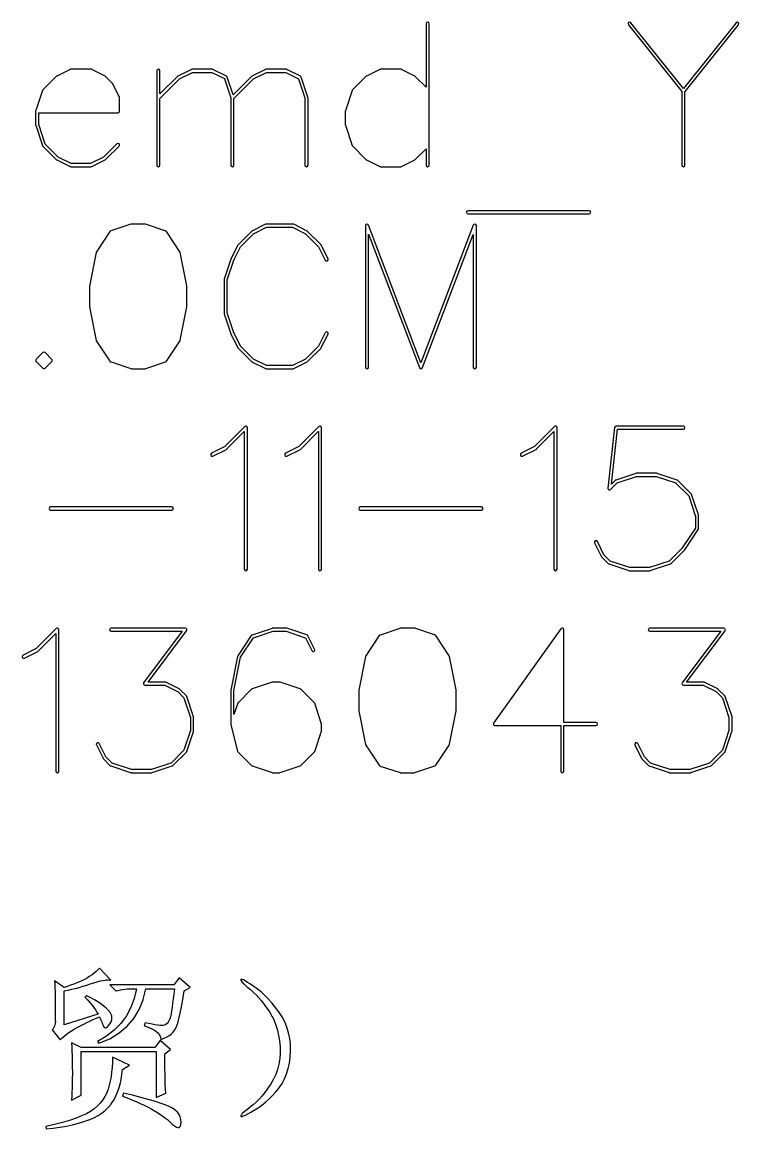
# Model space of a CAD drawing. Extents: x -68 to 50, y -82 to 30.
# Drawn here: x -32.32 to -9.5, y -81.73 to -46.51 of the extents above; entities that cross this region are included whole.
import ezdxf

# ---------------------------------------------------------------- set-up
doc = ezdxf.new("R2010")
doc.units = 0
doc.header["$MEASUREMENT"] = 0
doc.layers.get('0').update_dxf_attribs({"linetype": 'CONTINUOUS'})

msp = doc.modelspace()

# ---------------------------------------------------------------- linework, layer by layer
for points in [[(-19.357, -46.564004, 1), (-19.457, -46.564004), (-19.457, -46.564004), (-19.457, -48.586997), (-19.457, -48.586997), (-19.801, -48.243003), (-19.801, -48.243003, 0.076097), (-19.812999, -48.233999), (-19.812999, -48.233999), (-19.813999, -48.232998), (-19.813999, -48.232998), (-20.243, -48.018999), (-20.243, -48.018999, 0.114171), (-20.265, -48.013999), (-20.265, -48.013999), (-20.907, -48.013999), (-20.907, -48.013999, 0.114171), (-20.928999, -48.018999), (-20.928999, -48.018999), (-21.358, -48.232998), (-21.358, -48.232998, 0.107676), (-21.375, -48.246001), (-21.375, -48.246001), (-21.375, -48.246997), (-21.375, -48.246997), (-21.8, -48.671997), (-21.8, -48.671997, 0.114835), (-21.812, -48.691001), (-21.812, -48.691001), (-22.026001, -49.333999), (-22.026001, -49.333999, 0.082239), (-22.028999, -49.35), (-22.028999, -49.35), (-22.028999, -49.777998), (-22.028999, -49.777998, 0.091722), (-22.026001, -49.796001), (-22.026001, -49.796001), (-22.025, -49.796997), (-22.025, -49.796997), (-21.812, -50.437002), (-21.812, -50.437002, 0.10758), (-21.801001, -50.455), (-21.801001, -50.455), (-21.370999, -50.885), (-21.370999, -50.885, 0.076071), (-21.359001, -50.893999), (-21.359001, -50.893999), (-21.358, -50.895), (-21.358, -50.895), (-20.928999, -51.108999), (-20.928999, -51.108999, 0.114171), (-20.907, -51.113999), (-20.907, -51.113999), (-20.265, -51.113999), (-20.265, -51.113999, 0.136804), (-20.238999, -51.107002), (-20.238999, -51.107002), (-20.237001, -51.105996), (-20.237001, -51.105996), (-19.813999, -50.895), (-19.813999, -50.895, 0.132808), (-19.794, -50.877998), (-19.794, -50.877998), (-19.457999, -50.542002), (-19.457999, -50.542002), (-19.457, -50.542002), (-19.457, -50.542002), (-19.457, -51.063999), (-19.457, -51.063999, 1), (-19.357, -51.063999), (-19.357, -51.063999), (-19.357, -46.564004)], [(-9.511, -46.595, 0.999927), (-9.589, -46.532998), (-9.589, -46.532998), (-11.265, -48.627002), (-11.265, -48.627002), (-12.94, -46.532998), (-12.94, -46.532998, 0.999923), (-13.018, -46.595), (-13.018, -46.595), (-11.316, -48.723003), (-11.316, -48.723003), (-11.315, -48.723999), (-11.315, -48.723999), (-11.315, -51.063999), (-11.315, -51.063999, 1), (-11.215, -51.063999), (-11.215, -51.063999), (-11.215, -48.723999), (-11.215, -48.723999), (-11.214, -48.723003), (-11.214, -48.723003), (-9.511, -46.595)], [(-30.1, -48.018999, 0.114171), (-30.122, -48.013999), (-30.122, -48.013999), (-30.765, -48.013999), (-30.765, -48.013999, 0.114171), (-30.787, -48.018999), (-30.787, -48.018999), (-31.215, -48.232998), (-31.215, -48.232998, 0.107676), (-31.232, -48.246001), (-31.232, -48.246001), (-31.232, -48.246997), (-31.232, -48.246997), (-31.657, -48.671997), (-31.657, -48.671997, 0.114835), (-31.668999, -48.691001), (-31.668999, -48.691001), (-31.881001, -49.327002), (-31.881001, -49.327002), (-31.881001, -49.327998), (-31.881001, -49.327998, 0.094008), (-31.886001, -49.346001), (-31.886001, -49.346001), (-31.886001, -49.346997), (-31.886001, -49.346997, 0.015004), (-31.886001, -49.35), (-31.886001, -49.35), (-31.886001, -49.777998), (-31.886001, -49.777998, 0.091717), (-31.883, -49.796001), (-31.883, -49.796001), (-31.882, -49.796997), (-31.882, -49.796997), (-31.668999, -50.437002), (-31.668999, -50.437002, 0.114817), (-31.657, -50.456001), (-31.657, -50.456001), (-31.228, -50.885), (-31.228, -50.885, 0.07609), (-31.215999, -50.893999), (-31.215999, -50.893999), (-31.215, -50.895), (-31.215, -50.895), (-30.787, -51.108999), (-30.787, -51.108999, 0.063434), (-30.775, -51.112998), (-30.775, -51.112998), (-30.765, -51.113999), (-30.765, -51.113999), (-30.122, -51.113999), (-30.122, -51.113999, 0.136794), (-30.096001, -51.107002), (-30.096001, -51.107002), (-30.093999, -51.105996), (-30.093999, -51.105996), (-29.671001, -50.895), (-29.671001, -50.895, 0.132821), (-29.650999, -50.877998), (-29.650999, -50.877998), (-29.65, -50.877002), (-29.65, -50.877002), (-29.23, -50.456001), (-29.23, -50.456001, 1), (-29.3, -50.386001), (-29.3, -50.386001), (-29.72, -50.806997), (-29.72, -50.806997), (-29.720999, -50.808003), (-29.720999, -50.808003), (-30.133999, -51.013999), (-30.133999, -51.013999), (-30.753, -51.013999), (-30.753, -51.013999), (-31.165, -50.808003), (-31.165, -50.808003), (-31.578999, -50.393999), (-31.578999, -50.393999), (-31.578999, -50.392998), (-31.578999, -50.392998), (-31.785999, -49.77), (-31.785999, -49.77), (-31.785999, -49.4), (-31.785999, -49.4), (-29.265, -49.4), (-29.265, -49.4, 0.455555), (-29.215, -49.343003), (-29.215, -49.343003), (-29.215, -48.921001), (-29.215, -48.921001, 0.114182), (-29.22, -48.898999), (-29.22, -48.898999), (-29.22, -48.897998), (-29.22, -48.897998), (-29.433999, -48.471001), (-29.433999, -48.471001, 0.125766), (-29.45, -48.452002), (-29.45, -48.452002), (-29.450999, -48.451001), (-29.450999, -48.451001), (-29.657998, -48.243003), (-29.657998, -48.243003, 0.076106), (-29.67, -48.233999), (-29.67, -48.233999), (-29.671001, -48.232998), (-29.671001, -48.232998), (-30.1, -48.018999)], [(-23.885, -48.018999, 0.114171), (-23.907, -48.013999), (-23.907, -48.013999), (-24.55, -48.013999), (-24.55, -48.013999, 0.114171), (-24.572, -48.018999), (-24.572, -48.018999), (-25.001001, -48.232998), (-25.001001, -48.232998), (-25.002002, -48.233999), (-25.002002, -48.233999, 0.076086), (-25.013999, -48.243003), (-25.013999, -48.243003), (-25.6, -48.828999), (-25.6, -48.828999), (-25.787, -48.266997), (-25.787, -48.266997), (-25.787, -48.266001), (-25.787, -48.266001, 0.222571), (-25.814001, -48.232998), (-25.814001, -48.232998), (-26.243, -48.018999), (-26.243, -48.018999, 0.114171), (-26.265, -48.013999), (-26.265, -48.013999), (-26.907, -48.013999), (-26.907, -48.013999, 0.114182), (-26.929001, -48.018999), (-26.929001, -48.018999), (-27.357998, -48.232998), (-27.357998, -48.232998), (-27.358999, -48.233999), (-27.358999, -48.233999, 0.076106), (-27.371001, -48.243003), (-27.371001, -48.243003), (-27.928, -48.8), (-27.928, -48.8), (-27.929001, -48.8), (-27.929001, -48.8), (-27.929001, -48.063999), (-27.929001, -48.063999, 1), (-28.029001, -48.063999), (-28.029001, -48.063999), (-28.029001, -51.063999), (-28.029001, -51.063999, 1), (-27.929001, -51.063999), (-27.929001, -51.063999), (-27.929001, -48.941001), (-27.929001, -48.941001), (-27.308, -48.32), (-27.308, -48.32), (-27.306001, -48.318999), (-27.306001, -48.318999), (-26.895, -48.113999), (-26.895, -48.113999), (-26.277, -48.113999), (-26.277, -48.113999), (-25.877998, -48.312998), (-25.877998, -48.312998), (-25.876001, -48.313999), (-25.876001, -48.313999), (-25.673, -48.926001), (-25.673, -48.926001), (-25.672, -48.927002), (-25.672, -48.927002), (-25.672, -51.063999), (-25.672, -51.063999, 1), (-25.572, -51.063999), (-25.572, -51.063999), (-25.572, -48.941001), (-25.572, -48.941001), (-24.951001, -48.32), (-24.951001, -48.32), (-24.948999, -48.318999), (-24.948999, -48.318999), (-24.537998, -48.113999), (-24.537998, -48.113999), (-23.918999, -48.113999), (-23.918999, -48.113999), (-23.518999, -48.313999), (-23.518999, -48.313999), (-23.315999, -48.926001), (-23.315999, -48.926001), (-23.315, -48.927002), (-23.315, -48.927002), (-23.315, -51.063999), (-23.315, -51.063999, 1), (-23.215, -51.063999), (-23.215, -51.063999), (-23.215, -48.921001), (-23.215, -48.921001, 0.082239), (-23.218, -48.905), (-23.218, -48.905), (-23.43, -48.266997), (-23.43, -48.266997), (-23.43, -48.266001), (-23.43, -48.266001, 0.222568), (-23.457, -48.232998), (-23.457, -48.232998), (-23.885, -48.018999)], [(-14.265, -52.613999, 1), (-14.265, -52.514004), (-14.265, -52.514004), (-18.122001, -52.514004), (-18.122001, -52.514004, 1), (-18.122001, -52.613999), (-18.122001, -52.613999), (-14.265, -52.613999)], [(-28.391001, -52.946001, 0.082231), (-28.407, -52.942998), (-28.407, -52.942998), (-28.836001, -52.942998), (-28.836001, -52.942998, 0.102903), (-28.856001, -52.947002), (-28.856001, -52.947002), (-28.858, -52.947998), (-28.858, -52.947998), (-29.495, -53.16), (-29.495, -53.16, 0.162284), (-29.52, -53.178999), (-29.52, -53.178999), (-29.520999, -53.178999), (-29.520999, -53.178999), (-29.948999, -53.822002), (-29.948999, -53.822002, 0.107757), (-29.957, -53.842002), (-29.957, -53.842002), (-29.957, -53.842998), (-29.957, -53.842998), (-30.170999, -54.911001), (-30.170999, -54.911001, 0.050373), (-30.172, -54.921001), (-30.172, -54.921001), (-30.172, -55.563999), (-30.172, -55.563999, 0.045473), (-30.170999, -55.573003), (-30.170999, -55.573003), (-30.170999, -55.573999), (-30.170999, -55.573999), (-29.956001, -56.646001), (-29.956001, -56.646001, 0.092758), (-29.948999, -56.662998), (-29.948999, -56.662998), (-29.948999, -56.663999), (-29.948999, -56.663999), (-29.520999, -57.306001), (-29.520999, -57.306001, 0.187799), (-29.491001, -57.326997), (-29.491001, -57.326997), (-29.486001, -57.328003), (-29.486001, -57.328003), (-28.852002, -57.54), (-28.852002, -57.54, 0.082243), (-28.836001, -57.542998), (-28.836001, -57.542998), (-28.407, -57.542998), (-28.407, -57.542998, 0.114182), (-28.385, -57.537998), (-28.385, -57.537998), (-28.382, -57.537002), (-28.382, -57.537002), (-27.748999, -57.325), (-27.748999, -57.325, 0.162266), (-27.723999, -57.306001), (-27.723999, -57.306001), (-27.723, -57.306001), (-27.723, -57.306001), (-27.294001, -56.663999), (-27.294001, -56.663999, 0.13281), (-27.286001, -56.638999), (-27.286001, -56.638999), (-27.285, -56.637998), (-27.285, -56.637998), (-27.073, -55.573999), (-27.073, -55.573999, 0.050373), (-27.072, -55.563999), (-27.072, -55.563999), (-27.072, -54.921001), (-27.072, -54.921001, 0.075879), (-27.073999, -54.906001), (-27.073999, -54.906001), (-27.073999, -54.905), (-27.073999, -54.905), (-27.287002, -53.84), (-27.287002, -53.84, 0.092763), (-27.294001, -53.823003), (-27.294001, -53.823003), (-27.294001, -53.822002), (-27.294001, -53.822002), (-27.723, -53.178999), (-27.723, -53.178999, 0.187815), (-27.752998, -53.157998), (-27.752998, -53.157998), (-27.758, -53.156997), (-27.758, -53.156997), (-28.391001, -52.946001)], [(-23.670999, -52.947998, 0.114171), (-23.692998, -52.942998), (-23.692998, -52.942998), (-24.55, -52.942998), (-24.55, -52.942998, 0.114171), (-24.572, -52.947998), (-24.572, -52.947998), (-25.001001, -53.162002), (-25.001001, -53.162002, 0.107655), (-25.017998, -53.175), (-25.017998, -53.175), (-25.017998, -53.176001), (-25.017998, -53.176001), (-25.442, -53.601001), (-25.442, -53.601001, 0.080643), (-25.451001, -53.614004), (-25.451001, -53.614004), (-25.452, -53.614004), (-25.452, -53.614004), (-25.667, -54.042002), (-25.667, -54.042002, 0.053694), (-25.670999, -54.051997), (-25.670999, -54.051997), (-25.670999, -54.053003), (-25.670999, -54.053003), (-25.883, -54.690996), (-25.883, -54.690996, 0.082239), (-25.885999, -54.706997), (-25.885999, -54.706997), (-25.885999, -55.778003), (-25.885999, -55.778003, 0.091699), (-25.883, -55.796001), (-25.883, -55.796001), (-25.882, -55.796997), (-25.882, -55.796997), (-25.668999, -56.437002), (-25.668999, -56.437002, 0.031719), (-25.667, -56.442998), (-25.667, -56.442998), (-25.452, -56.871997), (-25.452, -56.871997, 0.100596), (-25.44, -56.887998), (-25.44, -56.887998), (-25.438, -56.888999), (-25.438, -56.888999), (-25.013999, -57.312998), (-25.013999, -57.312998, 0.076068), (-25.002002, -57.321997), (-25.002002, -57.321997), (-25.001001, -57.323003), (-25.001001, -57.323003), (-24.572, -57.537998), (-24.572, -57.537998, 0.114182), (-24.55, -57.542998), (-24.55, -57.542998), (-23.692998, -57.542998), (-23.692998, -57.542998, 0.136819), (-23.667, -57.535996), (-23.667, -57.535996), (-23.665, -57.535), (-23.665, -57.535), (-23.243, -57.323003), (-23.243, -57.323003, 0.132804), (-23.223, -57.306001), (-23.223, -57.306001), (-23.222, -57.305), (-23.222, -57.305), (-22.801001, -56.885), (-22.801001, -56.885, 0.080646), (-22.792, -56.871997), (-22.792, -56.871997), (-22.791001, -56.871997), (-22.791001, -56.871997), (-22.577002, -56.442998), (-22.577002, -56.442998, 0.999967), (-22.667, -56.398999), (-22.667, -56.398999), (-22.878, -56.821001), (-22.878, -56.821001), (-22.878, -56.821997), (-22.878, -56.821997), (-23.292, -57.235), (-23.292, -57.235), (-23.293, -57.236001), (-23.293, -57.236001), (-23.705, -57.442998), (-23.705, -57.442998), (-24.537998, -57.442998), (-24.537998, -57.442998), (-24.951001, -57.236001), (-24.951001, -57.236001), (-25.366001, -56.821001), (-25.366001, -56.821001), (-25.366001, -56.82), (-25.366001, -56.82), (-25.577, -56.398999), (-25.577, -56.398999), (-25.785999, -55.77), (-25.785999, -55.77), (-25.785999, -54.712998), (-25.785999, -54.712998), (-25.785, -54.712002), (-25.785, -54.712002), (-25.577, -54.086001), (-25.577, -54.086001), (-25.575999, -54.085), (-25.575999, -54.085), (-25.365, -53.663999), (-25.365, -53.663999), (-25.364001, -53.662998), (-25.364001, -53.662998), (-24.951001, -53.249004), (-24.951001, -53.249004), (-24.948999, -53.247998), (-24.948999, -53.247998), (-24.537998, -53.042998), (-24.537998, -53.042998), (-23.705, -53.042998), (-23.705, -53.042998), (-23.293, -53.249004), (-23.293, -53.249004), (-22.878, -53.663999), (-22.878, -53.663999), (-22.667, -54.086001), (-22.667, -54.086001, 0.999967), (-22.577002, -54.042002), (-22.577002, -54.042002), (-22.791001, -53.614004), (-22.791001, -53.614004, 0.125788), (-22.807, -53.595), (-22.807, -53.595), (-23.23, -53.172002), (-23.23, -53.172002, 0.076097), (-23.242, -53.162998), (-23.242, -53.162998), (-23.243, -53.162002), (-23.243, -53.162002), (-23.670999, -52.947998)], [(-17.857001, -52.985, 0.767035), (-17.953999, -52.975), (-17.953999, -52.975), (-19.622, -57.351001), (-19.622, -57.351001), (-21.289001, -52.975), (-21.289001, -52.975, 0.832032), (-21.385999, -52.992998), (-21.385999, -52.992998), (-21.385999, -57.493003), (-21.385999, -57.493003, 1), (-21.285999, -57.493003), (-21.285999, -57.493003), (-21.285999, -53.266001), (-21.285999, -53.266001), (-19.671001, -57.507002), (-19.671001, -57.507002), (-19.67, -57.507998), (-19.67, -57.507998, 0.735265), (-19.573999, -57.507998), (-19.573999, -57.507998), (-19.572999, -57.507002), (-19.572999, -57.507002), (-17.958, -53.266997), (-17.958, -53.266997), (-17.957, -53.266997), (-17.957, -53.266997), (-17.957, -57.493003), (-17.957, -57.493003, 1), (-17.857001, -57.493003), (-17.857001, -57.493003), (-17.857001, -52.992998), (-17.857001, -52.992998, 0.034859), (-17.857001, -52.986001), (-17.857001, -52.986001), (-17.857001, -52.985)], [(-31.587002, -57.028999, 0.414203), (-31.657, -57.028999), (-31.657, -57.028999), (-31.870999, -57.243003), (-31.870999, -57.243003, 0.414193), (-31.870999, -57.312998), (-31.870999, -57.312998), (-31.657, -57.527998), (-31.657, -57.527998, 0.447988), (-31.583, -57.523999), (-31.583, -57.523999), (-31.372, -57.312998), (-31.372, -57.312998, 0.439469), (-31.374998, -57.24), (-31.374998, -57.24), (-31.376001, -57.238999), (-31.376001, -57.238999), (-31.587002, -57.028999)], [(-25.143999, -59.421001, 0.668182), (-25.228, -59.386001), (-25.228, -59.386001), (-25.863999, -60.022002), (-25.863999, -60.022002), (-26.287, -60.233003), (-26.287, -60.233003, 0.999979), (-26.243, -60.322998), (-26.243, -60.322998), (-25.814001, -60.108999), (-25.814001, -60.108999, 0.132821), (-25.793999, -60.091997), (-25.793999, -60.091997), (-25.243999, -59.542002), (-25.243999, -59.542002), (-25.242998, -59.542002), (-25.242998, -59.542002), (-25.242998, -63.920996), (-25.242998, -63.920996, 1), (-25.143, -63.920996), (-25.143, -63.920996), (-25.143, -59.421001), (-25.143, -59.421001), (-25.143999, -59.421001)], [(-22.787, -59.421001, 0.668195), (-22.871001, -59.386001), (-22.871001, -59.386001), (-23.507, -60.022002), (-23.507, -60.022002), (-23.928999, -60.233003), (-23.928999, -60.233003, 0.999979), (-23.885, -60.322998), (-23.885, -60.322998), (-23.457, -60.108999), (-23.457, -60.108999, 0.132807), (-23.437002, -60.091997), (-23.437002, -60.091997), (-22.887002, -59.542002), (-22.887002, -59.542002), (-22.886001, -59.542002), (-22.886001, -59.542002), (-22.886001, -63.920996), (-22.886001, -63.920996, 1), (-22.786001, -63.920996), (-22.786001, -63.920996), (-22.786001, -59.421001), (-22.786001, -59.421001), (-22.787, -59.421001)], [(-15.287, -59.421001, 0.668189), (-15.371001, -59.386001), (-15.371001, -59.386001), (-16.007001, -60.022002), (-16.007001, -60.022002), (-16.428999, -60.233003), (-16.428999, -60.233003, 0.999979), (-16.385, -60.322998), (-16.385, -60.322998), (-15.957, -60.108999), (-15.957, -60.108999, 0.13281), (-15.937001, -60.091997), (-15.937001, -60.091997), (-15.387, -59.542002), (-15.387, -59.542002), (-15.386, -59.542002), (-15.386, -59.542002), (-15.386, -63.920996), (-15.386, -63.920996, 1), (-15.286, -63.920996), (-15.286, -63.920996), (-15.286, -59.421001), (-15.286, -59.421001), (-15.287, -59.421001)], [(-11.265, -59.471001, 1), (-11.265, -59.370996), (-11.265, -59.370996), (-13.407001, -59.370996), (-13.407001, -59.370996, 0.379649), (-13.457001, -59.415), (-13.457001, -59.415), (-13.672, -61.343999), (-13.672, -61.343999, 0.800555), (-13.579, -61.377002), (-13.579, -61.377002), (-13.577999, -61.376001), (-13.577999, -61.376001), (-13.381, -61.18), (-13.381, -61.18), (-13.379, -61.178999), (-13.379, -61.178999), (-12.757999, -60.971001), (-12.757999, -60.971001), (-12.129, -60.971001), (-12.129, -60.971001), (-11.507, -61.178999), (-11.507, -61.178999), (-11.505, -61.18), (-11.505, -61.18), (-11.095, -61.588999), (-11.095, -61.588999), (-11.094, -61.59), (-11.094, -61.59), (-10.887, -62.212002), (-10.887, -62.212002), (-10.886, -62.212998), (-10.886, -62.212998), (-10.886, -62.62), (-10.886, -62.62), (-11.306, -63.248003), (-11.306, -63.248003), (-11.306, -63.248999), (-11.306, -63.248999), (-11.718999, -63.662998), (-11.718999, -63.662998), (-11.721, -63.663999), (-11.721, -63.663999), (-12.342999, -63.870996), (-12.342999, -63.870996), (-12.972, -63.870996), (-12.972, -63.870996), (-13.594, -63.663999), (-13.594, -63.663999), (-13.596, -63.662998), (-13.596, -63.662998), (-13.794, -63.465), (-13.794, -63.465), (-13.794, -63.463999), (-13.794, -63.463999), (-14.005, -63.042002), (-14.005, -63.042002, 0.999956), (-14.095, -63.086001), (-14.095, -63.086001), (-13.882, -63.513003), (-13.882, -63.513003), (-13.881, -63.514004), (-13.881, -63.514004, 0.087409), (-13.871, -63.528003), (-13.871, -63.528003), (-13.662001, -63.736997), (-13.662001, -63.736997, 0.150949), (-13.638, -63.753999), (-13.638, -63.753999), (-13.004, -63.965), (-13.004, -63.965), (-13.001, -63.966001), (-13.001, -63.966001, 0.11416), (-12.979, -63.970996), (-12.979, -63.970996), (-12.336, -63.970996), (-12.336, -63.970996, 0.08222), (-12.32, -63.968003), (-12.32, -63.968003), (-11.677, -63.753999), (-11.677, -63.753999, 0.114837), (-11.657999, -63.741997), (-11.657999, -63.741997), (-11.236, -63.318999), (-11.236, -63.318999), (-11.234, -63.317998), (-11.234, -63.317998, 0.081061), (-11.222999, -63.305996), (-11.222999, -63.305996), (-10.794, -62.664004), (-10.794, -62.664004), (-10.794, -62.662998), (-10.794, -62.662998, 0.143803), (-10.786, -62.636001), (-10.786, -62.636001), (-10.786, -62.206997), (-10.786, -62.206997, 0.082239), (-10.789, -62.190996), (-10.789, -62.190996), (-11.002999, -61.547998), (-11.002999, -61.547998, 0.114819), (-11.015, -61.528999), (-11.015, -61.528999), (-11.443999, -61.101001), (-11.443999, -61.101001, 0.114819), (-11.462999, -61.089004), (-11.462999, -61.089004), (-12.1, -60.876001), (-12.1, -60.876001), (-12.102001, -60.875), (-12.102001, -60.875, 0.102898), (-12.122, -60.871001), (-12.122, -60.871001), (-12.765, -60.871001), (-12.765, -60.871001, 0.082237), (-12.781, -60.873999), (-12.781, -60.873999), (-13.42, -61.087998), (-13.42, -61.087998), (-13.422999, -61.089004), (-13.422999, -61.089004, 0.114825), (-13.442001, -61.101001), (-13.442001, -61.101001), (-13.555, -61.213003), (-13.555, -61.213003), (-13.556, -61.213003), (-13.556, -61.213003), (-13.362, -59.471001), (-13.362, -59.471001), (-11.265, -59.471001)], [(-27.55, -62.042998, 1), (-27.55, -61.942998), (-27.55, -61.942998), (-31.407, -61.942998), (-31.407, -61.942998, 1), (-31.407, -62.042998), (-31.407, -62.042998), (-27.55, -62.042998)], [(-17.693, -62.042998, 1), (-17.693, -61.942998), (-17.693, -61.942998), (-21.55, -61.942998), (-21.55, -61.942998, 1), (-21.55, -62.042998), (-21.55, -62.042998), (-17.693, -62.042998)], [(-31.144001, -65.849995, 0.668208), (-31.228, -65.815), (-31.228, -65.815), (-31.863999, -66.450996), (-31.863999, -66.450996), (-32.287002, -66.661997), (-32.287002, -66.661997, 1.000021), (-32.242998, -66.752002), (-32.242998, -66.752002), (-31.814001, -66.537998), (-31.814001, -66.537998, 0.132818), (-31.794001, -66.520996), (-31.794001, -66.520996), (-31.244001, -65.971001), (-31.244001, -65.971001), (-31.243, -65.971001), (-31.243, -65.971001), (-31.243, -70.35), (-31.243, -70.35, 1), (-31.143, -70.35), (-31.143, -70.35), (-31.143, -65.849995), (-31.143, -65.849995), (-31.144001, -65.849995)], [(-27.082, -65.88, 0.618061), (-27.122, -65.799995), (-27.122, -65.799995), (-29.479001, -65.799995), (-29.479001, -65.799995, 1), (-29.479001, -65.9), (-29.479001, -65.9), (-27.222, -65.9), (-27.222, -65.9), (-28.447, -67.533999), (-28.447, -67.533999, 0.618061), (-28.407, -67.613994), (-28.407, -67.613994), (-27.777, -67.613994), (-27.777, -67.613994), (-27.365999, -67.818999), (-27.365999, -67.818999), (-27.364001, -67.82), (-27.364001, -67.82), (-27.167, -68.017998), (-27.167, -68.017998), (-27.165999, -68.019004), (-27.165999, -68.019004), (-26.958, -68.641001), (-26.958, -68.641001), (-26.957, -68.641997), (-26.957, -68.641997), (-26.957, -69.055996), (-26.957, -69.055996), (-27.165, -69.678999), (-27.165, -69.678999), (-27.165, -69.68), (-27.165, -69.68), (-27.575999, -70.092002), (-27.575999, -70.092002), (-27.578, -70.092998), (-27.578, -70.092998), (-28.2, -70.3), (-28.2, -70.3), (-28.828999, -70.3), (-28.828999, -70.3), (-29.450999, -70.092998), (-29.450999, -70.092998), (-29.453, -70.092002), (-29.453, -70.092002), (-29.650999, -69.893003), (-29.650999, -69.893003), (-29.650999, -69.891997), (-29.650999, -69.891997), (-29.862, -69.471001), (-29.862, -69.471001, 0.999902), (-29.952002, -69.514995), (-29.952002, -69.514995), (-29.738999, -69.941001), (-29.738999, -69.941001), (-29.738, -69.941997), (-29.738, -69.941997, 0.087428), (-29.727998, -69.955996), (-29.727998, -69.955996), (-29.52, -70.165), (-29.52, -70.165), (-29.518999, -70.166001), (-29.518999, -70.166001, 0.150937), (-29.495, -70.183003), (-29.495, -70.183003), (-28.860999, -70.394004), (-28.860999, -70.394004), (-28.858, -70.395), (-28.858, -70.395, 0.114171), (-28.836001, -70.4), (-28.836001, -70.4), (-28.193, -70.4), (-28.193, -70.4, 0.082243), (-28.177, -70.396997), (-28.177, -70.396997), (-27.534001, -70.183003), (-27.534001, -70.183003, 0.114833), (-27.515, -70.171001), (-27.515, -70.171001), (-27.087, -69.742002), (-27.087, -69.742002, 0.114811), (-27.075, -69.723003), (-27.075, -69.723003), (-26.861001, -69.082998), (-26.861001, -69.082998), (-26.86, -69.081997), (-26.86, -69.081997, 0.091699), (-26.857, -69.063999), (-26.857, -69.063999), (-26.857, -68.636001), (-26.857, -68.636001, 0.082262), (-26.86, -68.619995), (-26.86, -68.619995), (-27.075, -67.976997), (-27.075, -67.976997, 0.114817), (-27.087, -67.957998), (-27.087, -67.957998), (-27.297, -67.746997), (-27.297, -67.746997), (-27.297, -67.745996), (-27.297, -67.745996, 0.107658), (-27.313999, -67.732998), (-27.313999, -67.732998), (-27.743, -67.519004), (-27.743, -67.519004, 0.114171), (-27.765, -67.514004), (-27.765, -67.514004), (-28.307, -67.514004), (-28.307, -67.514004), (-27.082, -65.88)], [(-23.891001, -65.802998, 0.082231), (-23.907, -65.799995), (-23.907, -65.799995), (-24.335999, -65.799995), (-24.335999, -65.799995, 0.102915), (-24.356001, -65.803999), (-24.356001, -65.803999), (-24.358, -65.805005), (-24.358, -65.805005), (-24.995, -66.017002), (-24.995, -66.017002, 0.162279), (-25.02, -66.036001), (-25.02, -66.036001), (-25.021001, -66.036001), (-25.021001, -66.036001), (-25.449001, -66.678999), (-25.449001, -66.678999, 0.107746), (-25.457, -66.698999), (-25.457, -66.698999), (-25.457, -66.699995), (-25.457, -66.699995), (-25.670999, -67.767998), (-25.670999, -67.767998, 0.050373), (-25.672, -67.777998), (-25.672, -67.777998), (-25.672, -68.847002), (-25.672, -68.847002, 0.106812), (-25.668999, -68.867998), (-25.668999, -68.867998), (-25.668, -68.869004), (-25.668, -68.869004), (-25.455, -69.719004), (-25.455, -69.719004, 0.135917), (-25.442, -69.742002), (-25.442, -69.742002), (-25.013999, -70.171001), (-25.013999, -70.171001, 0.114821), (-24.995, -70.183003), (-24.995, -70.183003), (-24.352, -70.396997), (-24.352, -70.396997, 0.041601), (-24.343999, -70.398999), (-24.343999, -70.398999), (-24.335999, -70.4), (-24.335999, -70.4), (-24.122, -70.4), (-24.122, -70.4, 0.114171), (-24.1, -70.395), (-24.1, -70.395), (-24.097, -70.394004), (-24.097, -70.394004), (-23.463, -70.183003), (-23.463, -70.183003, 0.150945), (-23.438999, -70.166001), (-23.438999, -70.166001), (-23.015, -69.742002), (-23.015, -69.742002, 0.119703), (-23.003, -69.721997), (-23.003, -69.721997), (-23.002, -69.720996), (-23.002, -69.720996), (-22.788999, -69.080005), (-22.788999, -69.080005, 0.097387), (-22.786001, -69.060996), (-22.786001, -69.060996), (-22.786001, -68.850005), (-22.786001, -68.850005, 0.114187), (-22.791001, -68.828003), (-22.791001, -68.828003), (-22.791001, -68.827002), (-22.791001, -68.827002), (-23.003, -68.191001), (-23.003, -68.191001, 0.143751), (-23.018999, -68.167998), (-23.018999, -68.167998), (-23.444001, -67.743003), (-23.444001, -67.743003, 0.114834), (-23.463, -67.731001), (-23.463, -67.731001), (-23.466001, -67.73), (-23.466001, -67.73), (-24.105999, -67.516997), (-24.105999, -67.516997, 0.082226), (-24.122, -67.514004), (-24.122, -67.514004), (-24.335999, -67.514004), (-24.335999, -67.514004, 0.102905), (-24.356001, -67.518003), (-24.356001, -67.518003), (-24.358, -67.519004), (-24.358, -67.519004), (-24.995, -67.731001), (-24.995, -67.731001, 0.114831), (-25.013999, -67.743003), (-25.013999, -67.743003), (-25.442, -68.172002), (-25.442, -68.172002, 0.114817), (-25.453999, -68.191001), (-25.453999, -68.191001), (-25.571001, -68.541997), (-25.571001, -68.541997), (-25.572, -68.541997), (-25.572, -68.541997), (-25.572, -67.781001), (-25.572, -67.781001), (-25.571001, -67.780005), (-25.571001, -67.780005), (-25.36, -66.726997), (-25.36, -66.726997), (-25.358999, -66.726001), (-25.358999, -66.726001), (-24.946001, -66.106001), (-24.946001, -66.106001), (-24.945, -66.105), (-24.945, -66.105), (-24.328999, -65.9), (-24.328999, -65.9), (-23.913999, -65.9), (-23.913999, -65.9), (-23.302, -66.104004), (-23.302, -66.104004), (-23.3, -66.105), (-23.3, -66.105), (-23.095, -66.515), (-23.095, -66.515, 0.999956), (-23.005, -66.471001), (-23.005, -66.471001), (-23.22, -66.041997), (-23.22, -66.041997, 0.232752), (-23.255, -66.015), (-23.255, -66.015), (-23.891001, -65.802998)], [(-19.819999, -65.802998, 0.082243), (-19.836, -65.799995), (-19.836, -65.799995), (-20.265, -65.799995), (-20.265, -65.799995, 0.102898), (-20.284999, -65.803999), (-20.284999, -65.803999), (-20.287, -65.805005), (-20.287, -65.805005), (-20.923, -66.017002), (-20.923, -66.017002, 0.162279), (-20.948, -66.036001), (-20.948, -66.036001), (-20.949001, -66.036001), (-20.949001, -66.036001), (-21.378, -66.678999), (-21.378, -66.678999, 0.107751), (-21.385999, -66.698999), (-21.385999, -66.698999), (-21.385999, -66.699995), (-21.385999, -66.699995), (-21.599001, -67.767998), (-21.599001, -67.767998, 0.05037), (-21.6, -67.777998), (-21.6, -67.777998), (-21.6, -68.421001), (-21.6, -68.421001, 0.050346), (-21.599001, -68.430996), (-21.599001, -68.430996), (-21.385, -69.503003), (-21.385, -69.503003, 0.092738), (-21.378, -69.519995), (-21.378, -69.519995), (-21.378, -69.521001), (-21.378, -69.521001), (-20.949001, -70.164004), (-20.949001, -70.164004, 0.187801), (-20.919001, -70.185), (-20.919001, -70.185), (-20.913999, -70.185996), (-20.913999, -70.185996), (-20.281, -70.396997), (-20.281, -70.396997, 0.041595), (-20.273, -70.398999), (-20.273, -70.398999), (-20.265, -70.4), (-20.265, -70.4), (-19.836, -70.4), (-19.836, -70.4, 0.114176), (-19.813999, -70.395), (-19.813999, -70.395), (-19.811001, -70.394004), (-19.811001, -70.394004), (-19.177, -70.183003), (-19.177, -70.183003, 0.162265), (-19.152001, -70.164004), (-19.152001, -70.164004), (-19.151, -70.164004), (-19.151, -70.164004), (-18.722999, -69.521001), (-18.722999, -69.521001, 0.132826), (-18.715, -69.495996), (-18.715, -69.495996), (-18.713999, -69.495), (-18.713999, -69.495), (-18.501001, -68.430996), (-18.501001, -68.430996, 0.085307), (-18.5, -68.414004), (-18.5, -68.414004), (-18.5, -67.777998), (-18.5, -67.777998, 0.075859), (-18.502001, -67.763003), (-18.502001, -67.763003), (-18.502001, -67.762002), (-18.502001, -67.762002), (-18.716, -66.697002), (-18.716, -66.697002, 0.092775), (-18.722999, -66.68), (-18.722999, -66.68), (-18.722999, -66.678999), (-18.722999, -66.678999), (-19.151, -66.036001), (-19.151, -66.036001, 0.187827), (-19.181, -66.015), (-19.181, -66.015), (-19.186, -66.013999), (-19.186, -66.013999), (-19.819999, -65.802998)], [(-15.072001, -65.842002, 0.656557), (-15.162, -65.819004), (-15.162, -65.819004), (-15.162, -65.82), (-15.162, -65.82), (-15.162999, -65.821001), (-15.162999, -65.821001), (-17.306, -68.820996), (-17.306, -68.820996, 0.535224), (-17.276, -68.898999), (-17.276, -68.898999), (-17.265, -68.899995), (-17.265, -68.899995), (-15.172, -68.899995), (-15.172, -68.899995), (-15.172, -70.35), (-15.172, -70.35, 1), (-15.072001, -70.35), (-15.072001, -70.35), (-15.072001, -68.899995), (-15.072001, -68.899995), (-14.05, -68.899995), (-14.05, -68.899995, 1), (-14.05, -68.8), (-14.05, -68.8), (-15.072001, -68.8), (-15.072001, -68.8), (-15.072001, -65.849995), (-15.072001, -65.849995, 0.034834), (-15.072001, -65.843003), (-15.072001, -65.843003), (-15.072001, -65.842002)], [(-9.938, -65.879004, 0.608491), (-9.979, -65.799995), (-9.979, -65.799995), (-12.336, -65.799995), (-12.336, -65.799995, 1), (-12.336, -65.9), (-12.336, -65.9), (-10.079, -65.9), (-10.079, -65.9), (-11.305, -67.533999), (-11.305, -67.533999, 0.618061), (-11.265, -67.613994), (-11.265, -67.613994), (-10.634, -67.613994), (-10.634, -67.613994), (-10.223, -67.818999), (-10.223, -67.818999), (-10.221, -67.82), (-10.221, -67.82), (-10.024, -68.017998), (-10.024, -68.017998), (-10.023, -68.019004), (-10.023, -68.019004), (-9.816, -68.641001), (-9.816, -68.641001), (-9.815, -68.641997), (-9.815, -68.641997), (-9.815, -69.055996), (-9.815, -69.055996), (-10.022, -69.678999), (-10.022, -69.678999), (-10.022, -69.68), (-10.022, -69.68), (-10.432999, -70.092002), (-10.432999, -70.092002), (-10.435, -70.092998), (-10.435, -70.092998), (-11.057, -70.3), (-11.057, -70.3), (-11.686, -70.3), (-11.686, -70.3), (-12.307999, -70.092998), (-12.307999, -70.092998), (-12.31, -70.092002), (-12.31, -70.092002), (-12.508999, -69.891997), (-12.508999, -69.891997), (-12.508999, -69.890996), (-12.508999, -69.890996), (-12.72, -69.471001), (-12.72, -69.471001, 0.999912), (-12.81, -69.514995), (-12.81, -69.514995), (-12.595, -69.943003), (-12.595, -69.943003), (-12.593999, -69.943003), (-12.593999, -69.943003, 0.080597), (-12.585, -69.955996), (-12.585, -69.955996), (-12.377001, -70.165), (-12.377001, -70.165), (-12.376, -70.166001), (-12.376, -70.166001, 0.150939), (-12.352, -70.183003), (-12.352, -70.183003), (-11.718, -70.394004), (-11.718, -70.394004), (-11.715, -70.395), (-11.715, -70.395, 0.114176), (-11.692999, -70.4), (-11.692999, -70.4), (-11.05, -70.4), (-11.05, -70.4, 0.082237), (-11.034, -70.396997), (-11.034, -70.396997), (-10.391, -70.183003), (-10.391, -70.183003, 0.114827), (-10.372, -70.171001), (-10.372, -70.171001), (-9.944, -69.742002), (-9.944, -69.742002), (-9.943, -69.741001), (-9.943, -69.741001, 0.107578), (-9.932, -69.723003), (-9.932, -69.723003), (-9.719, -69.082998), (-9.719, -69.082998), (-9.718, -69.081997), (-9.718, -69.081997, 0.091698), (-9.715, -69.063999), (-9.715, -69.063999), (-9.715, -68.636001), (-9.715, -68.636001, 0.082261), (-9.718, -68.619995), (-9.718, -68.619995), (-9.932, -67.976997), (-9.932, -67.976997, 0.114818), (-9.944, -67.957998), (-9.944, -67.957998), (-10.154, -67.746997), (-10.154, -67.746997), (-10.154, -67.745996), (-10.154, -67.745996, 0.107659), (-10.171, -67.732998), (-10.171, -67.732998), (-10.6, -67.519004), (-10.6, -67.519004, 0.114176), (-10.622001, -67.514004), (-10.622001, -67.514004), (-11.165, -67.514004), (-11.165, -67.514004), (-9.939, -65.88), (-9.939, -65.88), (-9.938, -65.879004)]]:
    msp.add_lwpolyline(points, format="xyb")
for points in [[(-29.853999, -76.62), (-29.856001, -76.62), (-29.856001, -76.62), (-29.905999, -76.675), (-29.905999, -76.675), (-29.960999, -76.728003), (-29.960999, -76.728003), (-30.022, -76.778999), (-30.022, -76.778999), (-30.087, -76.828999), (-30.087, -76.828999), (-30.158, -76.876997), (-30.158, -76.876997), (-30.233999, -76.922998), (-30.233999, -76.922998), (-30.235, -76.923994), (-30.235, -76.923994), (-30.313, -76.967998), (-30.313, -76.967998), (-30.398, -77.01), (-30.398, -77.01), (-30.487, -77.051001), (-30.487, -77.051001), (-30.579001, -77.091001), (-30.579001, -77.091001), (-30.673999, -77.128999), (-30.673999, -77.128999), (-30.773, -77.165), (-30.773, -77.165), (-30.875, -77.198999), (-30.875, -77.198999), (-30.977, -77.23), (-30.977, -77.23), (-30.98, -77.23), (-30.98, -77.23), (-31.285, -77.022998), (-31.285, -77.022998), (-31.286001, -77.022998), (-31.286001, -77.022998), (-31.287, -77.023999), (-31.287, -77.023999), (-31.279001, -77.120996), (-31.279001, -77.120996), (-31.273, -77.243999), (-31.273, -77.243999), (-31.268, -77.393999), (-31.268, -77.393999), (-31.263999, -77.570996), (-31.263999, -77.570996), (-31.261001, -77.774004), (-31.261001, -77.774004), (-31.259001, -78.004004), (-31.259001, -78.004004), (-31.259001, -78.259995), (-31.259001, -78.259995), (-31.257, -78.317998), (-31.257, -78.317998), (-31.261001, -78.371001), (-31.261001, -78.371001), (-31.27, -78.420996), (-31.27, -78.420996), (-31.284001, -78.466997), (-31.284001, -78.466997), (-31.303, -78.506997), (-31.303, -78.506997), (-31.327002, -78.544995), (-31.327002, -78.544995), (-31.355999, -78.578999), (-31.355999, -78.578999), (-31.355999, -78.580996), (-31.355999, -78.580996), (-31.106001, -78.9), (-31.106001, -78.9), (-31.104001, -78.9), (-31.104001, -78.9), (-31.044001, -78.84), (-31.044001, -78.84), (-30.98, -78.782998), (-30.98, -78.782998), (-30.908999, -78.726997), (-30.908999, -78.726997), (-30.832, -78.671001), (-30.832, -78.671001), (-30.748, -78.616997), (-30.748, -78.616997), (-30.657998, -78.562998), (-30.657998, -78.562998), (-30.657002, -78.561997), (-30.657002, -78.561997), (-30.563, -78.511001), (-30.563, -78.511001), (-30.561001, -78.51), (-30.561001, -78.51), (-30.461001, -78.456997), (-30.461001, -78.456997), (-30.358, -78.404004), (-30.358, -78.404004), (-30.355999, -78.403003), (-30.355999, -78.403003), (-30.255999, -78.351997), (-30.255999, -78.351997), (-30.155, -78.303003), (-30.155, -78.303003), (-30.055, -78.255), (-30.055, -78.255), (-29.955, -78.208999), (-29.955, -78.208999), (-29.952998, -78.207998), (-29.952998, -78.207998), (-29.857, -78.165), (-29.857, -78.165), (-29.855, -78.165), (-29.855, -78.165), (-29.837, -78.202998), (-29.837, -78.202998), (-29.798999, -78.285), (-29.798999, -78.285), (-29.781001, -78.326001), (-29.781001, -78.326001), (-29.764001, -78.368999), (-29.764001, -78.368999), (-29.747, -78.410996), (-29.747, -78.410996), (-29.731001, -78.455), (-29.731001, -78.455), (-29.712998, -78.491001), (-29.712998, -78.491001), (-29.712998, -78.492002), (-29.712998, -78.492002), (-29.690999, -78.511997), (-29.690999, -78.511997), (-29.69, -78.511997), (-29.69, -78.511997), (-29.668999, -78.516997), (-29.668999, -78.516997), (-29.665, -78.518003), (-29.665, -78.518003), (-29.635, -78.507998), (-29.635, -78.507998), (-29.634001, -78.507998), (-29.634001, -78.507998), (-29.6, -78.482998), (-29.6, -78.482998), (-29.562, -78.442002), (-29.562, -78.442002), (-29.520999, -78.386001), (-29.520999, -78.386001), (-29.483999, -78.322998), (-29.483999, -78.322998), (-29.483999, -78.322002), (-29.483999, -78.322002), (-29.463, -78.258999), (-29.463, -78.258999), (-29.456001, -78.197002), (-29.456001, -78.197002), (-29.464001, -78.135996), (-29.464001, -78.135996), (-29.487002, -78.075), (-29.487002, -78.075), (-29.487002, -78.073999), (-29.487002, -78.073999), (-29.524001, -78.013003), (-29.524001, -78.013003), (-29.576001, -77.954004), (-29.576001, -77.954004), (-29.641001, -77.89), (-29.641001, -77.89), (-29.717, -77.826001), (-29.717, -77.826001), (-29.803, -77.761001), (-29.803, -77.761001), (-29.900999, -77.694995), (-29.900999, -77.694995), (-30.008999, -77.628999), (-30.008999, -77.628999), (-30.01, -77.628999), (-30.01, -77.628999), (-30.128, -77.563003), (-30.128, -77.563003), (-30.258, -77.495), (-30.258, -77.495), (-30.258999, -77.495), (-30.258999, -77.495), (-30.314001, -77.537002), (-30.314001, -77.537002), (-30.314001, -77.538999), (-30.314001, -77.538999), (-30.230999, -77.628003), (-30.230999, -77.628003), (-30.157, -77.712998), (-30.157, -77.712998), (-30.155999, -77.713994), (-30.155999, -77.713994), (-30.088999, -77.793999), (-30.088999, -77.793999), (-30.088, -77.795), (-30.088, -77.795), (-30.029001, -77.872002), (-30.029001, -77.872002), (-29.977, -77.946001), (-29.977, -77.946001), (-29.933, -78.015), (-29.933, -78.015), (-29.932, -78.015), (-29.932, -78.015), (-29.898999, -78.078999), (-29.898999, -78.078999), (-29.9, -78.08), (-29.9, -78.08), (-30.977, -78.425), (-30.977, -78.425), (-30.978999, -78.425), (-30.978999, -78.425), (-30.978999, -77.345), (-30.978999, -77.345), (-30.975, -77.343999), (-30.975, -77.343999), (-30.858, -77.32), (-30.858, -77.32), (-30.853999, -77.318994), (-30.853999, -77.318994), (-30.735999, -77.292002), (-30.735999, -77.292002), (-30.616001, -77.262998), (-30.616001, -77.262998), (-30.612, -77.261997), (-30.612, -77.261997), (-30.497, -77.230996), (-30.497, -77.230996), (-30.494001, -77.23), (-30.494001, -77.23), (-30.378999, -77.197002), (-30.378999, -77.197002), (-30.376001, -77.196001), (-30.376001, -77.196001), (-30.262, -77.161001), (-30.262, -77.161001), (-30.258999, -77.16), (-30.258999, -77.16), (-30.147, -77.122002), (-30.147, -77.122002), (-30.035, -77.082002), (-30.035, -77.082002), (-30.032, -77.081001), (-30.032, -77.081001), (-29.93, -77.05), (-29.93, -77.05), (-29.832, -77.024995), (-29.832, -77.024995), (-29.741001, -77.007002), (-29.741001, -77.007002), (-29.656001, -76.996001), (-29.656001, -76.996001), (-29.63, -76.995), (-29.63, -76.995), (-29.579001, -76.993003), (-29.579001, -76.993003), (-29.526001, -76.996001), (-29.526001, -76.996001), (-29.509001, -76.996997), (-29.509001, -76.996997), (-29.508, -76.996997), (-29.508, -76.996997), (-29.507, -76.996001), (-29.507, -76.996001), (-29.507, -76.995), (-29.507, -76.995), (-29.853999, -76.62)], [(-27.312, -76.926001), (-27.313999, -76.926001), (-27.313999, -76.926001), (-27.480999, -77.147998), (-27.480999, -77.147998), (-29.522, -77.147998), (-29.522, -77.147998), (-29.523, -77.148994), (-29.523, -77.148994), (-29.523, -77.15), (-29.523, -77.15), (-29.328, -77.345), (-29.328, -77.345), (-29.327, -77.345), (-29.327, -77.345), (-29.323, -77.343999), (-29.323, -77.343999), (-29.258999, -77.326001), (-29.258999, -77.326001), (-29.188999, -77.311001), (-29.188999, -77.311001), (-29.183, -77.310005), (-29.183, -77.310005), (-29.117, -77.297998), (-29.117, -77.297998), (-29.044001, -77.288003), (-29.044001, -77.288003), (-28.968999, -77.280996), (-28.968999, -77.280996), (-28.95, -77.28), (-28.95, -77.28), (-28.892, -77.276997), (-28.892, -77.276997), (-28.852002, -77.276001), (-28.852002, -77.276001), (-28.813, -77.275), (-28.813, -77.275), (-28.675999, -77.275), (-28.675999, -77.275), (-28.748, -77.587002), (-28.748, -77.587002), (-28.856001, -77.876001), (-28.856001, -77.876001), (-28.997, -78.14), (-28.997, -78.14), (-28.998, -78.14), (-28.998, -78.14), (-29.173999, -78.379995), (-29.173999, -78.379995), (-29.386001, -78.594995), (-29.386001, -78.594995), (-29.631001, -78.786997), (-29.631001, -78.786997), (-29.912, -78.953994), (-29.912, -78.953994), (-29.912, -78.956001), (-29.912, -78.956001), (-29.87, -79.011001), (-29.87, -79.011001), (-29.868999, -79.011001), (-29.868999, -79.011001), (-29.526001, -78.863999), (-29.526001, -78.863999), (-29.525, -78.863999), (-29.525, -78.863999), (-29.225, -78.681997), (-29.225, -78.681997), (-28.968999, -78.468003), (-28.968999, -78.468003), (-28.968, -78.466997), (-28.968, -78.466997), (-28.757, -78.22), (-28.757, -78.22), (-28.756001, -78.218994), (-28.756001, -78.218994), (-28.588, -77.937998), (-28.588, -77.937998), (-28.588, -77.936001), (-28.588, -77.936001), (-28.463, -77.621997), (-28.463, -77.621997), (-28.463, -77.620996), (-28.463, -77.620996), (-28.382, -77.275), (-28.382, -77.275), (-27.467, -77.275), (-27.467, -77.275), (-27.487, -77.441997), (-27.487, -77.441997), (-27.505999, -77.596001), (-27.505999, -77.596001), (-27.523999, -77.736997), (-27.523999, -77.736997), (-27.542, -77.863999), (-27.542, -77.863999), (-27.558999, -77.977002), (-27.558999, -77.977002), (-27.575999, -78.077002), (-27.575999, -78.077002), (-27.592, -78.162998), (-27.592, -78.162998), (-27.613999, -78.232998), (-27.613999, -78.232998), (-27.64, -78.291997), (-27.64, -78.291997), (-27.67, -78.341997), (-27.67, -78.341997), (-27.703, -78.382002), (-27.703, -78.382002), (-27.741001, -78.410996), (-27.741001, -78.410996), (-27.742, -78.411997), (-27.742, -78.411997), (-27.782, -78.431001), (-27.782, -78.431001), (-27.827, -78.440005), (-27.827, -78.440005), (-27.876001, -78.441001), (-27.876001, -78.441001), (-27.936001, -78.438999), (-27.936001, -78.438999), (-28.007, -78.431001), (-28.007, -78.431001), (-28.088, -78.418999), (-28.088, -78.418999), (-28.18, -78.403003), (-28.18, -78.403003), (-28.283, -78.382002), (-28.283, -78.382002), (-28.397, -78.355996), (-28.397, -78.355996), (-28.398, -78.356997), (-28.398, -78.356997), (-28.426001, -78.455), (-28.426001, -78.455), (-28.425, -78.456001), (-28.425, -78.456001), (-28.287, -78.503994), (-28.287, -78.503994), (-28.283999, -78.505), (-28.283999, -78.505), (-28.168, -78.557998), (-28.168, -78.557998), (-28.167, -78.558994), (-28.167, -78.558994), (-28.072, -78.615), (-28.072, -78.615), (-28.07, -78.616001), (-28.07, -78.616001), (-27.995, -78.677998), (-27.995, -78.677998), (-27.942, -78.741997), (-27.942, -78.741997), (-27.940999, -78.743003), (-27.940999, -78.743003), (-27.907998, -78.812002), (-27.907998, -78.812002), (-27.898, -78.884995), (-27.898, -78.884995), (-27.897, -78.886001), (-27.897, -78.886001), (-27.893999, -78.884995), (-27.893999, -78.884995), (-27.802, -78.851997), (-27.802, -78.851997), (-27.718, -78.813999), (-27.718, -78.813999), (-27.715999, -78.813003), (-27.715999, -78.813003), (-27.642, -78.771001), (-27.642, -78.771001), (-27.641001, -78.771001), (-27.641001, -78.771001), (-27.575999, -78.722998), (-27.575999, -78.722998), (-27.52, -78.671001), (-27.52, -78.671001), (-27.519001, -78.670005), (-27.519001, -78.670005), (-27.473999, -78.613994), (-27.473999, -78.613994), (-27.473, -78.612998), (-27.473, -78.612998), (-27.437, -78.552998), (-27.437, -78.552998), (-27.437, -78.551001), (-27.437, -78.551001), (-27.401001, -78.475996), (-27.401001, -78.475996), (-27.401001, -78.475), (-27.401001, -78.475), (-27.364001, -78.368003), (-27.364001, -78.368003), (-27.325, -78.227998), (-27.325, -78.227998), (-27.325, -78.226997), (-27.325, -78.226997), (-27.285, -78.055), (-27.285, -78.055), (-27.285, -78.054004), (-27.285, -78.054004), (-27.245, -77.85), (-27.245, -77.85), (-27.245, -77.848999), (-27.245, -77.848999), (-27.202998, -77.612998), (-27.202998, -77.612998), (-27.16, -77.345), (-27.16, -77.345), (-27.158999, -77.343999), (-27.158999, -77.343999), (-26.966001, -77.233003), (-26.966001, -77.233003), (-26.965, -77.232002), (-26.965, -77.232002), (-26.965, -77.230996), (-26.965, -77.230996), (-27.312, -76.926001)], [(-25.342998, -76.972002), (-25.343999, -76.972002), (-25.343999, -76.972002), (-25.356001, -76.981001), (-25.356001, -76.981001), (-25.356001, -76.981997), (-25.356001, -76.981997), (-25.353, -77.003003), (-25.353, -77.003003), (-25.337, -77.031001), (-25.337, -77.031001), (-25.337, -77.032002), (-25.337, -77.032002), (-25.307, -77.068999), (-25.307, -77.068999), (-25.264001, -77.113999), (-25.264001, -77.113999), (-25.263, -77.115), (-25.263, -77.115), (-25.207, -77.168003), (-25.207, -77.168003), (-25.205999, -77.168999), (-25.205999, -77.168999), (-25.135999, -77.230996), (-25.135999, -77.230996), (-25.135, -77.232002), (-25.135, -77.232002), (-25.050999, -77.302998), (-25.050999, -77.302998), (-24.96, -77.381997), (-24.96, -77.381997), (-24.87, -77.467998), (-24.87, -77.467998), (-24.782, -77.561997), (-24.782, -77.561997), (-24.693999, -77.662998), (-24.693999, -77.662998), (-24.608999, -77.771001), (-24.608999, -77.771001), (-24.607998, -77.771997), (-24.607998, -77.771997), (-24.523999, -77.886997), (-24.523999, -77.886997), (-24.523, -77.887998), (-24.523, -77.887998), (-24.438999, -78.011001), (-24.438999, -78.011001), (-24.362, -78.142002), (-24.362, -78.142002), (-24.360999, -78.143003), (-24.360999, -78.143003), (-24.293, -78.281997), (-24.293, -78.281997), (-24.235, -78.432002), (-24.235, -78.432002), (-24.188, -78.590996), (-24.188, -78.590996), (-24.15, -78.758999), (-24.15, -78.758999), (-24.123, -78.934995), (-24.123, -78.934995), (-24.105999, -79.121001), (-24.105999, -79.121001), (-24.102, -79.311997), (-24.102, -79.311997), (-24.113, -79.495996), (-24.113, -79.495996), (-24.138999, -79.672002), (-24.138999, -79.672002), (-24.180999, -79.839995), (-24.180999, -79.839995), (-24.238, -80.000996), (-24.238, -80.000996), (-24.31, -80.154004), (-24.31, -80.154004), (-24.397998, -80.301001), (-24.397998, -80.301001), (-24.493, -80.441997), (-24.493, -80.441997), (-24.587, -80.571001), (-24.587, -80.571001), (-24.681001, -80.687998), (-24.681001, -80.687998), (-24.773999, -80.793003), (-24.773999, -80.793003), (-24.867, -80.886001), (-24.867, -80.886001), (-24.958999, -80.967998), (-24.958999, -80.967998), (-25.050999, -81.037002), (-25.050999, -81.037002), (-25.135, -81.101001), (-25.135, -81.101001), (-25.205999, -81.156997), (-25.205999, -81.156997), (-25.263, -81.206001), (-25.263, -81.206001), (-25.307, -81.247998), (-25.307, -81.247998), (-25.337, -81.281997), (-25.337, -81.281997), (-25.353, -81.308999), (-25.353, -81.308999), (-25.353, -81.309995), (-25.353, -81.309995), (-25.356001, -81.33), (-25.356001, -81.33), (-25.356001, -81.331001), (-25.356001, -81.331001), (-25.343999, -81.34), (-25.343999, -81.34), (-25.342998, -81.34), (-25.342998, -81.34), (-25.333, -81.339004), (-25.333, -81.339004), (-25.313999, -81.336997), (-25.313999, -81.336997), (-25.268999, -81.321997), (-25.268999, -81.321997), (-25.208, -81.293999), (-25.208, -81.293999), (-25.13, -81.253999), (-25.13, -81.253999), (-25.128, -81.252998), (-25.128, -81.252998), (-25.035, -81.201001), (-25.035, -81.201001), (-25.033999, -81.201001), (-25.033999, -81.201001), (-24.924001, -81.136001), (-24.924001, -81.136001), (-24.802, -81.060996), (-24.802, -81.060996), (-24.800999, -81.06), (-24.800999, -81.06), (-24.683, -80.976001), (-24.683, -80.976001), (-24.682, -80.974995), (-24.682, -80.974995), (-24.567, -80.884004), (-24.567, -80.884004), (-24.566001, -80.882998), (-24.566001, -80.882998), (-24.453999, -80.781997), (-24.453999, -80.781997), (-24.343999, -80.673003), (-24.343999, -80.673003), (-24.343, -80.672002), (-24.343, -80.672002), (-24.235999, -80.555), (-24.235999, -80.555), (-24.132, -80.427998), (-24.132, -80.427998), (-24.039001, -80.292002), (-24.039001, -80.292002), (-24.039001, -80.291001), (-24.039001, -80.291001), (-23.961001, -80.142998), (-23.961001, -80.142998), (-23.895, -79.986001), (-23.895, -79.986001), (-23.843999, -79.816997), (-23.843999, -79.816997), (-23.806001, -79.637998), (-23.806001, -79.637998), (-23.780999, -79.447002), (-23.780999, -79.447002), (-23.770999, -79.246001), (-23.770999, -79.246001), (-23.770999, -79.245), (-23.770999, -79.245), (-23.775, -79.047998), (-23.775, -79.047998), (-23.775, -79.047002), (-23.775, -79.047002), (-23.795999, -78.856001), (-23.795999, -78.856001), (-23.795999, -78.855), (-23.795999, -78.855), (-23.832998, -78.671997), (-23.832998, -78.671997), (-23.886001, -78.496001), (-23.886001, -78.496001), (-23.886001, -78.495005), (-23.886001, -78.495005), (-23.956001, -78.327002), (-23.956001, -78.327002), (-24.043, -78.165), (-24.043, -78.165), (-24.043, -78.163994), (-24.043, -78.163994), (-24.146001, -78.009004), (-24.146001, -78.009004), (-24.257, -77.86), (-24.257, -77.86), (-24.368999, -77.721997), (-24.368999, -77.721997), (-24.482, -77.596001), (-24.482, -77.596001), (-24.595, -77.481001), (-24.595, -77.481001), (-24.707998, -77.376997), (-24.707998, -77.376997), (-24.823, -77.285), (-24.823, -77.285), (-24.937, -77.203994), (-24.937, -77.203994), (-25.045, -77.131001), (-25.045, -77.131001), (-25.135999, -77.072002), (-25.135999, -77.072002), (-25.211001, -77.027002), (-25.211001, -77.027002), (-25.212, -77.027002), (-25.212, -77.027002), (-25.272, -76.995), (-25.272, -76.995), (-25.315, -76.977002), (-25.315, -76.977002), (-25.342998, -76.972002)], [(-27.923999, -78.925996), (-27.926001, -78.925996), (-27.926001, -78.925996), (-28.092, -79.148003), (-28.092, -79.148003), (-30.438, -79.148003), (-30.438, -79.148003), (-30.743999, -78.994995), (-30.743999, -78.994995), (-30.745, -78.996001), (-30.745, -78.996001), (-30.738, -79.131001), (-30.738, -79.131001), (-30.731001, -79.265), (-30.731001, -79.265), (-30.726001, -79.398999), (-30.726001, -79.398999), (-30.722, -79.531001), (-30.722, -79.531001), (-30.719001, -79.663999), (-30.719001, -79.663999), (-30.718, -79.796001), (-30.718, -79.796001), (-30.717, -79.926997), (-30.717, -79.926997), (-30.719001, -80.187002), (-30.719001, -80.187002), (-30.722, -80.315), (-30.722, -80.315), (-30.726001, -80.441997), (-30.726001, -80.441997), (-30.731001, -80.567002), (-30.731001, -80.567002), (-30.738, -80.692002), (-30.738, -80.692002), (-30.745, -80.816001), (-30.745, -80.816001), (-30.743999, -80.816997), (-30.743999, -80.816997), (-30.438, -80.663999), (-30.438, -80.663999), (-30.437, -80.663003), (-30.437, -80.663003), (-30.437, -79.274995), (-30.437, -79.274995), (-28.051001, -79.274995), (-28.051001, -79.274995), (-28.051001, -80.732002), (-28.051001, -80.732002), (-28.05, -80.733003), (-28.05, -80.733003), (-28.048, -80.732002), (-28.048, -80.732002), (-27.744001, -80.595), (-27.744001, -80.595), (-27.743, -80.594004), (-27.743, -80.594004), (-27.75, -80.472998), (-27.75, -80.472998), (-27.75, -80.472002), (-27.75, -80.472002), (-27.757, -80.333003), (-27.757, -80.333003), (-27.757, -80.331997), (-27.757, -80.331997), (-27.762, -80.173999), (-27.762, -80.173999), (-27.762, -80.173003), (-27.762, -80.173003), (-27.766001, -79.995), (-27.766001, -79.995), (-27.766001, -79.993999), (-27.766001, -79.993999), (-27.767998, -79.797002), (-27.767998, -79.797002), (-27.767998, -79.796001), (-27.767998, -79.796001), (-27.77, -79.58), (-27.77, -79.58), (-27.77, -79.579004), (-27.77, -79.579004), (-27.771001, -79.345005), (-27.771001, -79.345005), (-27.77, -79.343999), (-27.77, -79.343999), (-27.59, -79.205996), (-27.59, -79.205996), (-27.59, -79.203999), (-27.59, -79.203999), (-27.923999, -78.925996)], [(-29.438, -79.453999), (-29.439001, -79.455005), (-29.439001, -79.455005), (-29.442, -79.617998), (-29.442, -79.617998), (-29.450999, -79.775996), (-29.450999, -79.775996), (-29.465, -79.926997), (-29.465, -79.926997), (-29.485, -80.071001), (-29.485, -80.071001), (-29.51, -80.21), (-29.51, -80.21), (-29.541001, -80.342002), (-29.541001, -80.342002), (-29.578, -80.468999), (-29.578, -80.468999), (-29.623999, -80.587998), (-29.623999, -80.587998), (-29.68, -80.701001), (-29.68, -80.701001), (-29.748, -80.808999), (-29.748, -80.808999), (-29.828, -80.909995), (-29.828, -80.909995), (-29.918, -81.005), (-29.918, -81.005), (-30.02, -81.092998), (-30.02, -81.092998), (-30.133999, -81.175996), (-30.133999, -81.175996), (-30.135, -81.176997), (-30.135, -81.176997), (-30.263999, -81.249995), (-30.263999, -81.249995), (-30.42, -81.322998), (-30.42, -81.322998), (-30.6, -81.394004), (-30.6, -81.394004), (-30.804001, -81.463999), (-30.804001, -81.463999), (-31.033, -81.532002), (-31.033, -81.532002), (-31.286001, -81.597998), (-31.286001, -81.597998), (-31.562998, -81.661997), (-31.562998, -81.661997), (-31.564001, -81.662998), (-31.564001, -81.662998), (-31.550999, -81.731997), (-31.550999, -81.731997), (-31.550002, -81.733003), (-31.550002, -81.733003), (-31.323999, -81.711001), (-31.323999, -81.711001), (-31.11, -81.680996), (-31.11, -81.680996), (-31.104001, -81.68), (-31.104001, -81.68), (-30.905, -81.646001), (-30.905, -81.646001), (-30.711001, -81.603994), (-30.711001, -81.603994), (-30.525999, -81.556001), (-30.525999, -81.556001), (-30.523, -81.555), (-30.523, -81.555), (-30.352, -81.501997), (-30.352, -81.501997), (-30.348999, -81.501001), (-30.348999, -81.501001), (-30.188, -81.441997), (-30.188, -81.441997), (-30.185999, -81.441001), (-30.185999, -81.441001), (-30.036001, -81.377998), (-30.036001, -81.377998), (-30.033999, -81.377002), (-30.033999, -81.377002), (-29.897998, -81.307002), (-29.897998, -81.307002), (-29.897, -81.307002), (-29.897, -81.307002), (-29.772, -81.228003), (-29.772, -81.228003), (-29.661001, -81.139995), (-29.661001, -81.139995), (-29.66, -81.138999), (-29.66, -81.138999), (-29.564001, -81.045), (-29.564001, -81.045), (-29.48, -80.941997), (-29.48, -80.941997), (-29.479001, -80.941001), (-29.479001, -80.941001), (-29.41, -80.831001), (-29.41, -80.831001), (-29.41, -80.83), (-29.41, -80.83), (-29.346001, -80.711001), (-29.346001, -80.711001), (-29.288999, -80.585005), (-29.288999, -80.585005), (-29.288999, -80.583999), (-29.288999, -80.583999), (-29.24, -80.450996), (-29.24, -80.450996), (-29.24, -80.45), (-29.24, -80.45), (-29.199001, -80.31), (-29.199001, -80.31), (-29.199001, -80.308994), (-29.199001, -80.308994), (-29.163999, -80.161997), (-29.163999, -80.161997), (-29.163999, -80.160996), (-29.163999, -80.160996), (-29.138, -80.007002), (-29.138, -80.007002), (-29.118, -79.844995), (-29.118, -79.844995), (-29.115999, -79.843999), (-29.115999, -79.843999), (-28.896001, -79.705996), (-28.896001, -79.705996), (-28.896001, -79.705), (-28.896001, -79.705), (-28.897, -79.704004), (-28.897, -79.704004), (-29.438, -79.453999)], [(-29.091001, -80.592998), (-29.092002, -80.594004), (-29.092002, -80.594004), (-29.12, -80.691001), (-29.12, -80.691001), (-29.118999, -80.692002), (-29.118999, -80.692002), (-28.974001, -80.747002), (-28.974001, -80.747002), (-28.970999, -80.747998), (-28.970999, -80.747998), (-28.828, -80.804995), (-28.828, -80.804995), (-28.692, -80.862998), (-28.692, -80.862998), (-28.69, -80.863999), (-28.69, -80.863999), (-28.558999, -80.922002), (-28.558999, -80.922002), (-28.557, -80.922998), (-28.557, -80.922998), (-28.431001, -80.982998), (-28.431001, -80.982998), (-28.428999, -80.983994), (-28.428999, -80.983994), (-28.308, -81.045), (-28.308, -81.045), (-28.306001, -81.046001), (-28.306001, -81.046001), (-28.19, -81.106997), (-28.19, -81.106997), (-28.188999, -81.107998), (-28.188999, -81.107998), (-28.078999, -81.171997), (-28.078999, -81.171997), (-28.077002, -81.173003), (-28.077002, -81.173003), (-27.972, -81.238003), (-27.972, -81.238003), (-27.872, -81.303999), (-27.872, -81.303999), (-27.78, -81.371001), (-27.78, -81.371001), (-27.778999, -81.372002), (-27.778999, -81.372002), (-27.692, -81.44), (-27.692, -81.44), (-27.612, -81.509004), (-27.612, -81.509004), (-27.611001, -81.51), (-27.611001, -81.51), (-27.538, -81.58), (-27.538, -81.58), (-27.537, -81.580996), (-27.537, -81.580996), (-27.467, -81.64), (-27.467, -81.64), (-27.465999, -81.641006), (-27.465999, -81.641006), (-27.405999, -81.678003), (-27.405999, -81.678003), (-27.405, -81.678003), (-27.405, -81.678003), (-27.357998, -81.692002), (-27.357998, -81.692002), (-27.355, -81.693003), (-27.355, -81.693003), (-27.35, -81.692002), (-27.35, -81.692002), (-27.316001, -81.685), (-27.316001, -81.685), (-27.315, -81.685), (-27.315, -81.685), (-27.285, -81.653999), (-27.285, -81.653999), (-27.285, -81.652998), (-27.285, -81.652998), (-27.265999, -81.600005), (-27.265999, -81.600005), (-27.265999, -81.598999), (-27.265999, -81.598999), (-27.257, -81.523999), (-27.257, -81.523999), (-27.261001, -81.436001), (-27.261001, -81.436001), (-27.282, -81.353003), (-27.282, -81.353003), (-27.282, -81.352002), (-27.282, -81.352002), (-27.318999, -81.276001), (-27.318999, -81.276001), (-27.318999, -81.275), (-27.318999, -81.275), (-27.372002, -81.202998), (-27.372002, -81.202998), (-27.442002, -81.137998), (-27.442002, -81.137998), (-27.528999, -81.077998), (-27.528999, -81.077998), (-27.53, -81.077998), (-27.53, -81.077998), (-27.633, -81.022998), (-27.633, -81.022998), (-27.760999, -80.969995), (-27.760999, -80.969995), (-27.915999, -80.913999), (-27.915999, -80.913999), (-28.098, -80.856001), (-28.098, -80.856001), (-28.306001, -80.793999), (-28.306001, -80.793999), (-28.541001, -80.73), (-28.541001, -80.73), (-28.803, -80.663003), (-28.803, -80.663003), (-29.091001, -80.592998)]]:
    msp.add_lwpolyline(points)

doc.saveas('drawing.dxf')
